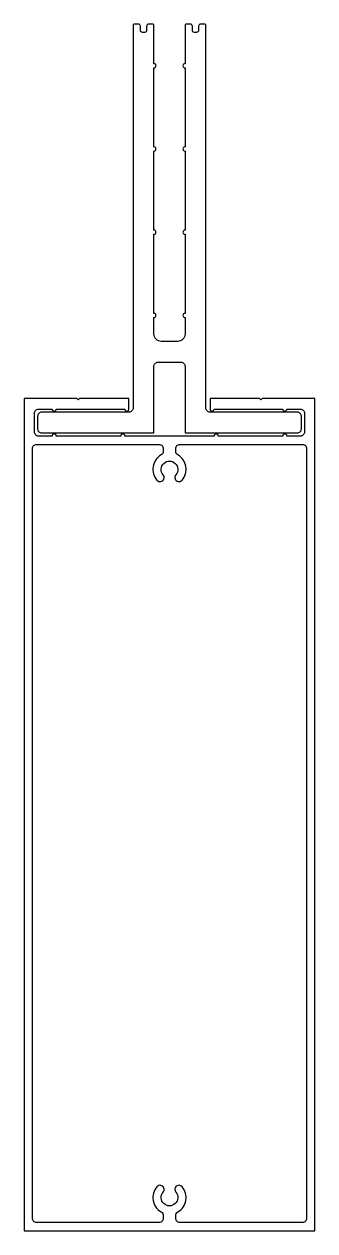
# Model space of a CAD drawing. Header units: millimetres. Extents: x -350 to -280, y -147 to 143.
import ezdxf

# ---------------------------------------------------------------- set-up
doc = ezdxf.new("R2010")
doc.units = ezdxf.units.MM
doc.header["$LTSCALE"] = 250

msp = doc.modelspace()

# ---------------------------------------------------------------- linework, layer by layer
for points in [[(-307.5, 142.97, 0.414214), (-308, 142.47), (-308, 141.47, -0.414214), (-308.5, 140.97), (-309, 140.97, -0.414214), (-309.5, 141.47), (-309.5, 142.47, 0.414214), (-310, 142.97), (-310.95, 142.97, 0.414214), (-311.25, 142.67), (-311.25, 133.47, 1), (-311.25, 132.47), (-311.25, 113.47, 1), (-311.25, 112.47), (-311.25, 93.47, 1), (-311.25, 92.47), (-311.25, 73.47, 1), (-311.25, 72.47), (-311.25, 68.47, -0.414214), (-313, 66.72), (-317, 66.72, -0.414214), (-318.75, 68.47), (-318.75, 72.47, 1), (-318.75, 73.47), (-318.75, 92.47, 1), (-318.75, 93.47), (-318.75, 112.47, 1), (-318.75, 113.47), (-318.75, 132.47, 1), (-318.75, 133.47), (-318.75, 142.67, 0.414214), (-319.05, 142.97), (-320, 142.97, 0.414214), (-320.5, 142.47), (-320.5, 141.47, -0.414214), (-321, 140.97), (-321.5, 140.97, -0.414214), (-322, 141.47), (-322, 142.47, 0.414214), (-322.5, 142.97), (-323.45, 142.97, 0.414214), (-323.75, 142.67), (-323.75, 50.72, -0.414214), (-324.75, 49.72), (-345.75, 49.72, 0.414214), (-346.75, 48.72), (-346.75, 45.72, 0.414214), (-345.75, 44.72), (-318.75, 44.72), (-318.75, 60.72, -0.414214), (-317.75, 61.72), (-312.25, 61.72, -0.414214), (-311.25, 60.72), (-311.25, 44.72), (-284.25, 44.72, 0.414214), (-283.25, 45.72), (-283.25, 48.72, 0.414214), (-284.25, 49.72), (-305.25, 49.72, -0.414214), (-306.25, 50.72), (-306.25, 142.67, 0.414214), (-306.55, 142.97)], [(-293, 52.67), (-293.3, 52.97), (-305.25, 52.97), (-305.25, 50.47, 1), (-304.25, 50.47), (-287.75, 50.47, 1), (-286.75, 50.47), (-283.5, 50.47, -0.414214), (-282.5, 49.47), (-282.5, 44.97, -0.414214), (-283.5, 43.97), (-286.75, 43.97, 1), (-287.75, 43.97), (-303.25, 43.97, 1), (-304.25, 43.97), (-325.75, 43.97, 1), (-326.75, 43.97), (-342.25, 43.97, 1), (-343.25, 43.97), (-346.5, 43.97, -0.414214), (-347.5, 44.97), (-347.5, 49.47, -0.414214), (-346.5, 50.47), (-343.25, 50.47, 1), (-342.25, 50.47), (-325.75, 50.47, 1), (-324.75, 50.47), (-324.75, 52.97), (-336.7, 52.97), (-337, 52.67), (-337.3, 52.97), (-350, 52.97), (-350, -147.03), (-280, -147.03), (-280, -47.03), (-280, 52.97), (-292.7, 52.97)], [(-282, -144.03, -0.414214), (-283, -145.03), (-312.5, -145.03, -0.414214), (-313.5, -144.03), (-313.5, -143.36, -0.267949), (-313, -142.49, 0.46912), (-311.96, -136.43, 1), (-313.48, -137.73, -2.170601), (-316.52, -137.73, 1), (-318.04, -136.43, 0.46912), (-317, -142.49, -0.267949), (-316.5, -143.36), (-316.5, -144.03, -0.414214), (-317.5, -145.03), (-347, -145.03, -0.414214), (-348, -144.03), (-348, 40.97, -0.414214), (-347, 41.97), (-317.5, 41.97, -0.414214), (-316.5, 40.97), (-316.5, 40.3, -0.267949), (-317, 39.44, 0.46912), (-318.04, 33.37, 1), (-316.52, 34.67, -2.170601), (-313.48, 34.67, 1), (-311.96, 33.37, 0.46912), (-313, 39.44, -0.267949), (-313.5, 40.3), (-313.5, 40.97, -0.414214), (-312.5, 41.97), (-283, 41.97, -0.414214), (-282, 40.97)]]:
    msp.add_lwpolyline(points, format="xyb", close=True)

doc.saveas('drawing.dxf')
